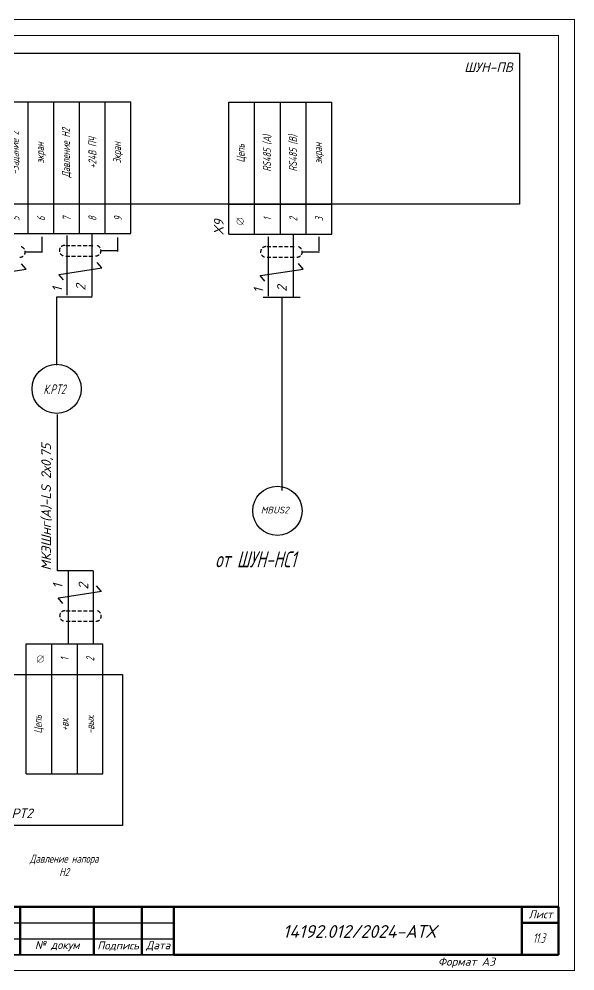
# Model space of a CAD drawing. Header units: millimetres. Extents: x 1510 to 10524, y 7125 to 13164.
# Drawn here: x 4340 to 4513.4, y 7125.4 to 7422.7 of the extents above; entities that cross this region are included whole.
import ezdxf
from ezdxf.enums import TextEntityAlignment as Align

# ---------------------------------------------------------------- set-up
doc = ezdxf.new("R2010")
doc.units = ezdxf.units.MM
doc.header["$LTSCALE"] = 4
doc.set_wipeout_variables(frame=1)
doc.linetypes.add('DASHED', pattern=[0.75, 0.5, -0.25])
doc.linetypes.add('SolidLine', pattern=[0])
for name, color, linetype, lineweight in [('RAMKA', 7, 'Continuous', 25), ('SHTAMP', 7, 'SolidLine', 25), ('Основеая', 5, 'Continuous', 60)]:
    doc.layers.add(name, color=color, linetype=linetype, lineweight=lineweight)
for name, color, linetype in [('RED_2.5mm^2', 1, 'Continuous'), ('SYMS', 7, 'Continuous'), ('Вспомогательная', 1, 'Continuous'), ('Текст', 2, 'Continuous')]:
    doc.layers.add(name, color=color, linetype=linetype)
doc.styles.add('COTES', font='cs_gost2304.shx', dxfattribs={"width": 0.75, "oblique": 15})
doc.styles.add('ISOCPEUR', font='isocpeui.ttf')
doc.styles.add('Simplex00.10.00', font='simplex.shx')
doc.styles.add('Simplex25.085.15', font='', dxfattribs={"width": 0.85, "oblique": 15, "height": 2.5})
doc.styles.add('ГОСТ', font='isocpeur.ttf', dxfattribs={"oblique": 15})
doc.styles.get('Simplex25.085.15').set_extended_font_data('GOST type A')
doc.linetypes.add('Modbus_LINE', pattern='A,7.5,-4,["Modbus",Standard,S=2.5,R=0,X=-1.5,Y=-1.25],-15', length=26.5)

# ---------------------------------------------------------------- blocks, each defined once
blk = doc.blocks.new('Формат А3')
at = {"color": 0, "linetype": 'Continuous', "const_width": 0.3}
for points in [[(-420, 297), (0, 297), (0, 0), (-420, 0)], [(-400, 5), (-400, 292), (-5, 292), (-5, 5)]]:
    blk.add_lwpolyline(points, close=True, dxfattribs=at)
at = {"color": 0, "linetype": 'Continuous', "style": 'Simplex00.10.00', "oblique": 15}
blk.add_text('Формат А3', height=2.5, dxfattribs=at).set_placement((-33.67, 2.75), align=Align.MIDDLE_CENTER)
blk = doc.blocks.new('*T427')
at = {"color": 0, "linetype": 'ByBlock', "lineweight": -2, "transparency": 16777216}
for p, q in [((0, 0), (0, 41.14)), ((0, 41.14), (80.16, 41.14)), ((8, 0), (8, 41.14)), ((16.08, 0), (16.08, 41.14)), ((24.16, 0), (24.16, 41.14)), ((32.16, 0), (32.16, 41.14)), ((40.16, 0), (40.16, 41.14)), ((48.16, 0), (48.16, 41.14)), ((56.16, 0), (56.16, 41.14)), ((64.16, 0), (64.16, 41.14)), ((72.16, 0), (72.16, 41.14)), ((80.16, 0), (80.16, 41.14)), ((0, 9.29), (80.16, 9.29))]:
    blk.add_line(p, q, dxfattribs=at)
at = {"color": 0, "lineweight": -2, "transparency": 16777216}
blk.add_line((0, 0), (80.16, 0), dxfattribs=at)
at = {"color": 0, "linetype": 'Continuous', "lineweight": -2, "transparency": 16777216, "char_height": 2.5, "attachment_point": 5, "rotation": 90, "style": 'Simplex25.085.15'}
for s, insert, width in [('Давление Н2', (60.16, 25.21), 28.8496), ('общий ПЧ', (20.12, 25.21), 28.8496), ('Работа Н2', (28.16, 25.21), 28.8496), ('+Задание 2', (36.16, 25.21), 28.8496), ('-Задание 2', (44.16, 25.21), 28.8496), ('+24В ПЧ', (68.16, 25.21), 28.8496), ('Цепь', (4, 25.21), 28.8496), ('Пуск 2', (12.04, 25.21), 28.8496), ('экран', (52.16, 25.21), 28.8496), ('Экран', (76.16, 25.21), 28.8496), ('1', (12.04, 4.64), 6.286), ('2', (20.12, 4.64), 6.286), ('3', (28.16, 4.64), 6.286), ('4', (36.16, 4.64), 6.286), ('5', (44.16, 4.64), 6.286), ('6', (52.16, 4.64), 6.286), ('7', (60.16, 4.64), 6.286), ('8', (68.16, 4.64), 6.286), ('9', (76.16, 4.64), 6.286)]:
    blk.add_mtext(s, dxfattribs=dict(at, insert=insert, width=width))
blk = doc.blocks.new('*T428')
at = {"color": 0, "linetype": 'ByBlock', "lineweight": -2, "transparency": 16777216}
for p, q in [((0, 0), (0, 40.67)), ((0, 40.67), (24, 40.67)), ((8, 0), (8, 40.67)), ((16, 0), (16, 40.67)), ((24, 0), (24, 40.67)), ((0, 31), (24, 31)), ((8, 0), (24, 0))]:
    blk.add_line(p, q, dxfattribs=at)
at = {"color": 0, "lineweight": -2, "transparency": 16777216}
blk.add_line((0, 0), (8, 0), dxfattribs=at)
at = {"color": 0, "linetype": 'Continuous', "lineweight": -2, "transparency": 16777216, "char_height": 2.5, "attachment_point": 5, "rotation": 90, "style": 'Simplex25.085.15'}
for s, insert, width in [('1', (12, 35.83), 6.6745), ('2', (20, 35.83), 6.6745), ('Цепь', (4, 15.5), 27.9958), ('-вых.', (20, 15.5), 27.9958), ('+вх.', (12, 15.5), 27.9958)]:
    blk.add_mtext(s, dxfattribs=dict(at, insert=insert, width=width))
blk = doc.blocks.new('Клеммное соединение')
at = {"linetype": 'Continuous'}
blk.add_wipeout([(0, -1), (-0.44, -0.9), (-0.6, -0.8), (-0.71, -0.7), (-0.8, -0.6), (-0.87, -0.5), (-0.92, -0.4), (-0.95, -0.3), (-0.98, -0.2), (-0.99, -0.1), (-0.99, 0), (-0.99, 0.1), (-0.98, 0.2), (-0.95, 0.3), (-0.92, 0.4), (-0.87, 0.5), (-0.8, 0.6), (-0.71, 0.7), (-0.6, 0.8), (-0.44, 0.9), (0, 1), (0.44, 0.9), (0.6, 0.8), (0.71, 0.7), (0.8, 0.6), (0.87, 0.5), (0.92, 0.4), (0.95, 0.3), (0.98, 0.2), (0.99, 0.1), (1, 0), (0.99, -0.1), (0.98, -0.2), (0.95, -0.3), (0.92, -0.4), (0.87, -0.5), (0.8, -0.6), (0.71, -0.7), (0.6, -0.8), (0.44, -0.9)], dxfattribs=at)
at = {"color": 0, "linetype": 'Continuous', "lineweight": -2, "const_width": 0.15}
blk.add_lwpolyline([(-1.06, -1.06), (1.06, 1.06)], dxfattribs=at)
blk.add_lwpolyline([(-1, 0, 1), (1, 0, 1)], format="xyb", close=True, dxfattribs=at)
blk = doc.blocks.new('*T429')
at = {"color": 0, "linetype": 'ByBlock', "lineweight": -2, "transparency": 16777216}
for p, q in [((0, 0), (0, 41.14)), ((0, 41.14), (32.16, 41.14)), ((8, 0), (8, 41.14)), ((16.08, 0), (16.08, 41.14)), ((24.16, 0), (24.16, 41.14)), ((32.16, 0), (32.16, 41.14)), ((0, 9.29), (32.16, 9.29))]:
    blk.add_line(p, q, dxfattribs=at)
at = {"color": 0, "lineweight": -2, "transparency": 16777216}
blk.add_line((0, 0), (32.16, 0), dxfattribs=at)
at = {"color": 0, "linetype": 'Continuous', "lineweight": -2, "transparency": 16777216, "char_height": 2.5, "attachment_point": 5, "rotation": 90, "style": 'Simplex25.085.15'}
for s, insert, width in [('RS485 (A)', (12.04, 25.21), 28.8496), ('RS485 (В)', (20.12, 25.21), 28.8496), ('Цепь', (4, 25.21), 28.8496), ('экран', (28.16, 25.21), 28.8496), ('1', (12.04, 4.64), 6.286), ('2', (20.12, 4.64), 6.286), ('3', (28.16, 4.64), 6.286)]:
    blk.add_mtext(s, dxfattribs=dict(at, insert=insert, width=width))

msp = doc.modelspace()

# ---------------------------------------------------------------- linework, layer by layer
at = {"color": 0, "ltscale": 0.2}
for p, q in [((4341.76, 7350.02), (4347.32, 7350.02)), ((4365.41, 7350.42), (4370.97, 7350.42)), ((4428.19, 7350.05), (4433.76, 7350.05)), ((4416.18, 7335.87), (4427.75, 7335.87))]:
    msp.add_line(p, q, dxfattribs=at)
at = {"linetype": 'DASHED', "ltscale": 0.6}
for p, q in [((4354.62, 7352.04), (4363.33, 7352.04)), ((4417.41, 7351.67), (4426.12, 7351.67)), ((4354.62, 7348.73), (4363.45, 7348.73)), ((4417.41, 7348.36), (4426.24, 7348.36)), ((4354.71, 7237.95), (4363.41, 7237.95)), ((4354.71, 7234.65), (4363.53, 7234.65))]:
    msp.add_line(p, q, dxfattribs=at)
at = {"ltscale": 0.6}
for p, q in [((4342.2, 7344.61), (4340.74, 7346.34)), ((4365.85, 7345.01), (4364.39, 7346.74)), ((4428.63, 7344.64), (4427.17, 7346.36)), ((4328.91, 7342.57), (4342.23, 7344.63)), ((4352.56, 7342.97), (4365.88, 7345.03)), ((4415.35, 7342.6), (4428.66, 7344.65)), ((4353.89, 7341.25), (4352.43, 7342.97)), ((4416.68, 7340.87), (4415.22, 7342.6)), ((4365.66, 7244.02), (4364.2, 7245.75)), ((4352.38, 7241.98), (4365.7, 7244.03)), ((4353.71, 7240.26), (4352.25, 7241.98))]:
    msp.add_line(p, q, dxfattribs=at)
msp.add_lwpolyline([(4333.49, 7217.99), (4372.31, 7217.99), (4372.31, 7170.83), (4333.49, 7170.83)], close=True, dxfattribs=at)
at = {"linetype": 'DASHED', "ltscale": 0.6}
for centre, start, end in [((4340.29, 7350), 267.3959, 90), ((4354.23, 7350.41), 87.3959, 270), ((4363.94, 7350.4), 267.3959, 90), ((4417.02, 7350.03), 87.3959, 270), ((4426.73, 7350.03), 267.3959, 90), ((4354.32, 7236.32), 87.3959, 270), ((4364.02, 7236.32), 267.3959, 90)]:
    msp.add_arc(centre, 1.64, start, end, dxfattribs=at)
at = {"layer": 'RED_2.5mm^2', "color": 6, "linetype": 'Modbus_LINE', "ltscale": 0.2}
msp.add_line((4422.06, 7275.46), (4422.06, 7335.78), dxfattribs=at)
at = {"layer": 'SYMS', "color": 0, "linetype": 'Continuous', "ltscale": 0.2}
for p, q in [((4362.73, 7355.81), (4362.73, 7336.24)), ((4425.52, 7355.44), (4425.52, 7335.87)), ((4347.13, 7354.71), (4347.13, 7350.3)), ((4354.94, 7355.09), (4354.94, 7336.54)), ((4370.77, 7354.53), (4370.77, 7350.12)), ((4417.73, 7354.72), (4417.73, 7336.16)), ((4433.56, 7354.74), (4433.56, 7350.33))]:
    msp.add_line(p, q, dxfattribs=at)
at = {"layer": 'SYMS', "linetype": 'Continuous', "ltscale": 0.2}
for p, q in [((4355.37, 7250.35), (4355.37, 7227.67)), ((4363.11, 7250.44), (4363.11, 7227.75))]:
    msp.add_line(p, q, dxfattribs=at)
msp.add_lwpolyline([(4117.96, 7364.93), (4117.96, 7412.1), (4496.12, 7412.1), (4496.17, 7364.93)], close=True, dxfattribs=at)
at = {"layer": 'SYMS', "linetype": 'Continuous', "lineweight": 30, "ltscale": 0.2}
for points in [[(4362.82, 7335.9), (4351.74, 7335.9), (4351.74, 7314.66)], [(4363.18, 7250.36), (4352.04, 7250.36), (4352.04, 7299.28)]]:
    msp.add_lwpolyline(points, dxfattribs=at)
at = {"layer": 'SYMS', "color": 7, "linetype": 'Continuous', "ltscale": 0.2}
for centre in [(4351.74, 7307.25), (4420.61, 7269.14)]:
    msp.add_circle(centre, 7.68, dxfattribs=at)
at = {"layer": 'Вспомогательная', "color": 7}
for p, q in [((4323.32, 7140.48), (4388.32, 7140.48)), ((4323.32, 7135.48), (4388.32, 7135.48)), ((4323.32, 7130.48), (4388.32, 7130.48))]:
    msp.add_line(p, q, dxfattribs=at)
at = {"layer": 'Основеая', "color": 7}
for p, q in [((4508.32, 7145.48), (4323.32, 7145.48)), ((4340.32, 7145.48), (4340.32, 7130.48)), ((4363.32, 7145.48), (4363.32, 7130.48)), ((4378.32, 7145.48), (4378.32, 7130.48)), ((4388.32, 7145.48), (4388.32, 7130.48)), ((4496.89, 7145.48), (4496.89, 7130.48)), ((4508.32, 7145.48), (4508.32, 7130.48)), ((4496.89, 7140.48), (4508.32, 7140.48)), ((4508.32, 7130.48), (4388.32, 7130.48))]:
    msp.add_line(p, q, dxfattribs=at)

# ---------------------------------------------------------------- block references
for name, p in [('Формат А3', (4513.29, 7125.6)), ('*T427', (4294.73, 7355.73)), ('*T429', (4405.46, 7355.6)), ('*T428', (4342.2, 7186.99))]:
    msp.add_blockref(name, p)

# ---------------------------------------------------------------- texts
at = {"style": 'Simplex25.085.15', "oblique": 15, "width": 0.85}
for s, height, p in [('К.PT2', 3, (4347.59, 7305.62)), ('от ШУН-НС1', 5, (4401.2, 7251.5))]:
    msp.add_text(s, height=height, dxfattribs=at).set_placement(p)
at = {"layer": 'RAMKA', "ltscale": 1.2, "insert": (4502.23, 7135.72), "char_height": 3, "width": 15, "attachment_point": 5, "style": 'COTES'}
msp.add_mtext('11.3', dxfattribs=at)
at = {"layer": 'SHTAMP', "color": 0, "style": 'ISOCPEUR'}
msp.add_text('14192.012/2024-АТХ', height=4, dxfattribs=at).set_placement((4446.17, 7135.78), align=Align.CENTER)
at = {"layer": 'SYMS', "linetype": 'Continuous', "ltscale": 0.2, "style": 'ГОСТ', "oblique": 15}
for s, height, p in [('ШУН-ПВ', 3, (4478.9, 7406.18)), ('MBUS2', 2.1, (4415.45, 7268.33)), ('РТ2', 3, (4337.63, 7173.18))]:
    msp.add_text(s, height=height, dxfattribs=at).set_placement(p)
for s, p in [('X9', (4403.83, 7355.23)), ('2', (4360.73, 7337.91)), ('1', (4353.41, 7337.54)), ('1', (4416.2, 7337.16)), ('2', (4423.52, 7337.54)), ('МКЭШнг(А)-LS 2х0,75', (4349.96, 7250.52)), ('1', (4353.59, 7244.86)), ('2', (4361.59, 7244.58))]:
    msp.add_text(s, height=3, rotation=90, dxfattribs=at).set_placement(p)
at = {"layer": 'SYMS', "linetype": 'Continuous', "insert": (4354.09, 7161.75), "char_height": 2.5, "width": 33.5355, "attachment_point": 2}
msp.add_mtext('{\\Fsimplex|c204;\\Q15;\\W0.75;\\C0;Давление напора\\PН2}', dxfattribs=at)
at = {"layer": 'Текст', "color": 7, "char_height": 2.5, "style": 'ГОСТ'}
for s, insert, width, attachment_point in [('{\\fISOCPEUR|b0|i0|c204|p34;Лист}', (4506.5, 7143.14), 11.4585, 6), ('{\\fISOCPEUR|b0|i0|c204|p34;№ докум}', (4351.92, 7133.21), 23, 5), ('{\\fISOCPEUR|b0|i0|c204|p34;Подпись}', (4370.92, 7133.21), 15, 5), ('{\\fISOCPEUR|b0|i0|c204|p34;Дата}', (4383.42, 7133.21), 10, 5)]:
    msp.add_mtext(s, dxfattribs=dict(at, insert=insert, width=width, attachment_point=attachment_point))

# ---------------------------------------------------------------- next in the draw order: block references
for p, rotation in [((4408.98, 7359.58), 90), ((4346.66, 7222.88), 180)]:
    msp.add_blockref('Клеммное соединение', p, dxfattribs=dict(rotation=rotation))

doc.saveas('drawing.dxf')
